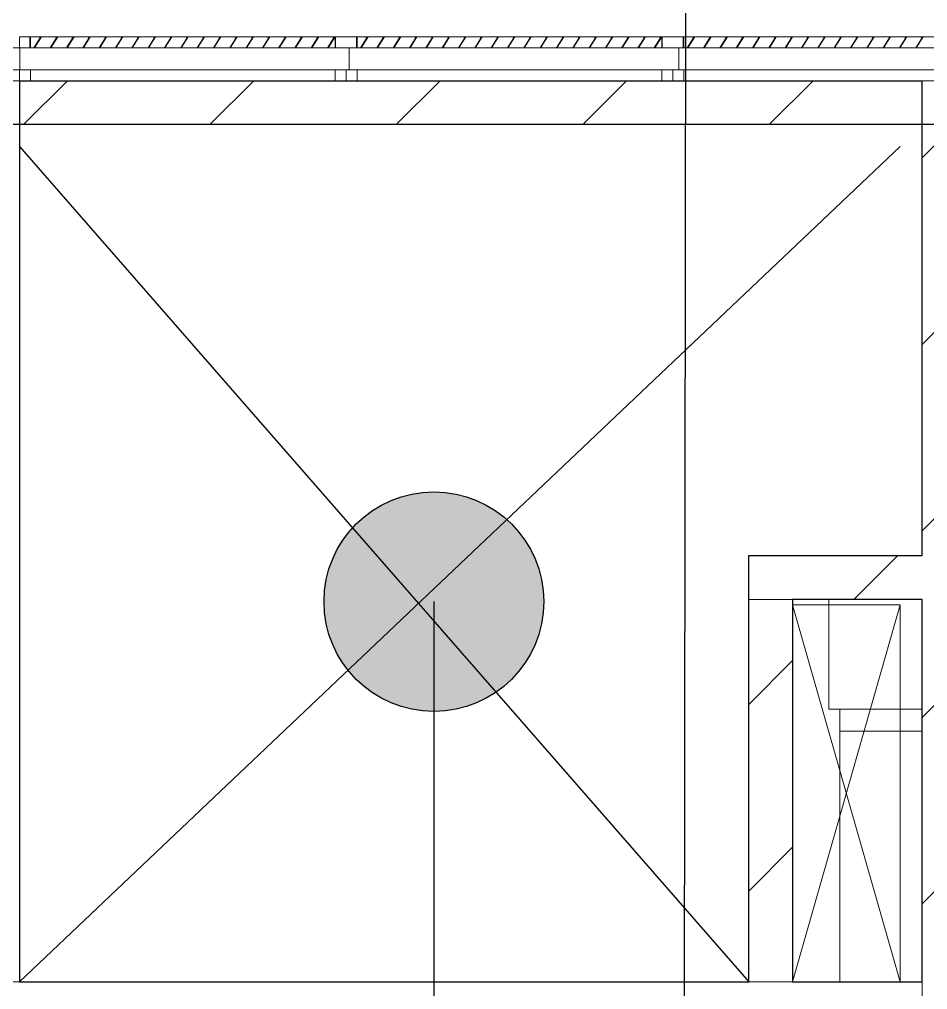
# Model space of a CAD drawing. Header units: millimetres. Extents: x 984 to 425800, y -34355 to 59419.
# Drawn here: x 330431 to 334565, y -13459 to -9044 of the extents above; entities that cross this region are included whole.
import ezdxf

# ---------------------------------------------------------------- set-up
doc = ezdxf.new("R2010")
doc.units = ezdxf.units.MM
for name, color, linetype, lineweight in [('_ _ A-DETL-OPENING', 1, 'Continuous', 25), ('A-FLOR-E', 2, 'Continuous', 9), ('A-GENM', 1, 'Continuous', 9), ('A-GLAZ-CURT', 2, 'Continuous', 9), ('A-GLAZ-CWMG', 2, 'Continuous', 9), ('A-ROOM-IDEN', 3, 'Continuous', 25), ('A-WALL', 5, 'Continuous', 9), ('A-WALL-PATT', 1, 'Continuous', 9), ('WALL-E', 2, 'Continuous', 9)]:
    doc.layers.add(name, color=color, linetype=linetype, lineweight=lineweight)
pattern_1 = [(45, (1017098.17, 0), (-424.26407, 424.26407), [])]

# ---------------------------------------------------------------- blocks, each defined once
blk = doc.blocks.new('System Panel - Facade_Solid Panel 100mm-6828144-4110-01 GROUND LEVEL - REFLECTED CEILING PLAN')
at = {"layer": 'A-GLAZ-CURT'}
for p, q in [((-750, 50), (-750, 150)), ((-750, 150), (750, 150)), ((750, 150), (750, 50)), ((750, 50), (-750, 50))]:
    blk.add_line(p, q, dxfattribs=at)
blk = doc.blocks.new('System Panel - Facade_Solid Panel 100mm-18104328-4110-01 GROUND LEVEL - REFLECTED CEILING PLAN')
at = {"layer": 'A-GLAZ-CURT'}
for p, q in [((-630, 50), (-630, 150)), ((-630, 150), (630, 150)), ((630, 150), (630, 50)), ((630, 50), (-630, 50))]:
    blk.add_line(p, q, dxfattribs=at)
blk = doc.blocks.new('System Panel - DPA-AR_Metal Ceiling Rectangular Panel-12683438-4110-01 GROUND LEVEL - REFLECTED CEILING PLAN')
at = {"layer": 'A-GLAZ-CURT'}
for p, q in [((-682557.4, -12283), (-682932.4, -12283)), ((-682932.4, -12283), (-682932.4, -13423)), ((-682932.4, -13423), (-682932.4, -12283)), ((-682932.4, -12283), (-682557.4, -12283)), ((-682932.4, -13623), (-682932.4, -14572.7)), ((-682932.4, -14572.7), (-682932.4, -13623)), ((-682932.4, -14622.4), (-682932.4, -14683)), ((-682932.4, -14683), (-682932.4, -14622.4)), ((-682932.4, -14683), (-682556.6, -14683)), ((-682556.6, -14683), (-682932.4, -14683))]:
    blk.add_line(p, q, dxfattribs=at)
blk = doc.blocks.new('System Panel - DPA-AR_Metal Ceiling Rectangular Panel-12684575-4110-01 GROUND LEVEL - REFLECTED CEILING PLAN')
at = {"layer": 'A-GLAZ-CURT'}
for p, q in [((-682557.4, -17083), (-682932.4, -17083)), ((-682932.4, -17083), (-682932.4, -17183)), ((-682932.4, -17183), (-682932.4, -17083)), ((-682932.4, -17083), (-682557.4, -17083)), ((-682932.4, -17183), (-682557.4, -17183)), ((-682557.4, -17183), (-682932.4, -17183))]:
    blk.add_line(p, q, dxfattribs=at)
blk = doc.blocks.new('System Panel - DPA-AR_Metal Ceiling Rectangular Panel-16088215-4110-01 GROUND LEVEL - REFLECTED CEILING PLAN')
at = {"layer": 'A-GLAZ-CURT'}
for p, q in [((-682982.4, -11683), (-682982.4, -12183)), ((-682982.4, -12183), (-682982.4, -11683)), ((-682982.4, -12183), (-682557.4, -12183)), ((-682557.4, -12183), (-682982.4, -12183))]:
    blk.add_line(p, q, dxfattribs=at)
blk = doc.blocks.new('DPA_CP_Entrance Louver Grill Vertical Z - Louver Grill Vertical Z-18399416-4110-01 GROUND LEVEL - REFLECTED CEILING PLAN')
at = {"layer": 'A-GLAZ-CURT'}
for p, q in [((-695.6, 200), (-695.6, 150)), ((-695.6, 150), (-695.6, 200)), ((-695.6, 200), (-693.6, 200)), ((-693.6, 150), (-693.6, 200)), ((-693.6, 200), (-693.6, 150)), ((693.6, 200), (693.6, 150)), ((693.6, 150), (693.6, 200)), ((693.6, 200), (695.6, 200)), ((695.6, 150), (695.6, 200)), ((695.6, 200), (695.6, 150)), ((-743.6, 50), (-743.6, 0)), ((-693.6, 50), (-743.6, 50)), ((-743.6, 50), (-693.6, 50)), ((-743.6, 0), (-743.6, 50)), ((-743.6, 50), (743.6, 50)), ((743.6, 50), (-743.6, 50)), ((-743.6, 50), (743.6, 50)), ((743.6, 50), (-743.6, 50)), ((-693.6, 0), (-693.6, 50)), ((-693.6, 50), (-693.6, 0)), ((693.6, 50), (693.6, 0)), ((743.6, 50), (693.6, 50)), ((693.6, 50), (743.6, 50)), ((693.6, 0), (693.6, 50)), ((743.6, 0), (743.6, 50)), ((743.6, 50), (743.6, 0)), ((-743.6, 0), (-693.6, 0)), ((-693.6, 0), (-743.6, 0)), ((693.6, 0), (743.6, 0)), ((743.6, 0), (693.6, 0))]:
    blk.add_line(p, q, dxfattribs=at)
blk = doc.blocks.new('GM_Louver Grill Vertical Z - Z Profile-12310198-4110-01 GROUND LEVEL - REFLECTED CEILING PLAN')
at = {"layer": 'A-GENM'}
for p, q in [((46.4, 73), (15.9, 25)), ((15.9, 25), (46.4, 73)), ((18.3, 25), (50, 75)), ((50, 75), (18.3, 25)), ((50, 75), (40, 75)), ((40, 75), (40, 73)), ((40, 73), (40, 75)), ((40, 75), (50, 75)), ((40, 73), (46.4, 73)), ((46.4, 73), (40, 73))]:
    blk.add_line(p, q, dxfattribs=at)
blk = doc.blocks.new('GM_Louver Grill Vertical Z - Z Profile-V212-4110-01 GROUND LEVEL - REFLECTED CEILING PLAN')
at = {"layer": 'A-GENM'}
for p, q in [((46.4, 73), (17.9, 28.1)), ((17.9, 28.1), (46.4, 73)), ((18.3, 25), (50, 75)), ((50, 75), (18.3, 25)), ((50, 75), (40, 75)), ((40, 75), (40, 73)), ((40, 73), (40, 75)), ((40, 75), (50, 75)), ((40, 73), (46.4, 73)), ((46.4, 73), (40, 73))]:
    blk.add_line(p, q, dxfattribs=at)
blk = doc.blocks.new('DPA_CP_Entrance Louver Grill Vertical Z - Louver Grill Vertical Z-18399481-4110-01 GROUND LEVEL - REFLECTED CEILING PLAN')
at = {"layer": 'A-GLAZ-CURT'}
for p, q in [((-743.6, 50), (-743.6, 0)), ((-743.6, 0), (-743.6, 50)), ((743.6, 0), (743.6, 50)), ((743.6, 50), (743.6, 0)), ((-743.6, 0), (-693.6, 0)), ((-693.6, 0), (-743.6, 0)), ((693.6, 0), (743.6, 0)), ((743.6, 0), (693.6, 0))]:
    blk.add_line(p, q, dxfattribs=at)
blk = doc.blocks.new('GM_Louver Grill Vertical Z - Z Profile-18333892-4110-01 GROUND LEVEL - REFLECTED CEILING PLAN')
at = {"layer": 'A-GENM'}
for p, q in [((50, 75), (40, 75)), ((40, 75), (50, 75))]:
    blk.add_line(p, q, dxfattribs=at)
blk = doc.blocks.new('GM_Louver Grill Vertical Z - Z Profile-V213-4110-01 GROUND LEVEL - REFLECTED CEILING PLAN')
at = {"layer": 'A-GENM'}
for p, q in [((50, 75), (41.2, 75)), ((41.2, 75), (50, 75))]:
    blk.add_line(p, q, dxfattribs=at)
blk = doc.blocks.new('Rectangular Mullion - 50x200-17623910-4110-01 GROUND LEVEL - REFLECTED CEILING PLAN')
at = {"layer": 'A-GLAZ-CWMG'}
for p, q in [((-685180.1, -9123), (-683692.9, -9123)), ((-685180.1, -9123), (-683692.9, -9123)), ((-683692.9, -9323), (-685180.1, -9323)), ((-685180.1, -9323), (-683692.9, -9323))]:
    blk.add_line(p, q, dxfattribs=at)
blk = doc.blocks.new('Rectangular Mullion - 50x200-17623911-4110-01 GROUND LEVEL - REFLECTED CEILING PLAN')
at = {"layer": 'A-GLAZ-CWMG'}
for p, q in [((-686667.4, -9173), (-686667.4, -9123)), ((-686667.4, -9123), (-686667.4, -9173)), ((-686667.4, -9123), (-685180.1, -9123)), ((-686667.4, -9123), (-685180.1, -9123)), ((-686667.4, -9323), (-686667.4, -9273)), ((-686667.4, -9273), (-686667.4, -9323)), ((-685180.1, -9323), (-686667.4, -9323)), ((-686667.4, -9323), (-685180.1, -9323))]:
    blk.add_line(p, q, dxfattribs=at)
blk = doc.blocks.new('DPA_CP_Entrance Louver Grill Vertical Z - Louver Grill Vertical Z-V214-4110-01 GROUND LEVEL - REFLECTED CEILING PLAN')
at = {"layer": 'A-GLAZ-CURT'}
for p, q in [((-695.6, 200), (-695.6, 150)), ((-695.6, 150), (-695.6, 200)), ((-695.6, 200), (-693.6, 200)), ((-693.6, 150), (-693.6, 200)), ((-693.6, 200), (-693.6, 150)), ((693.6, 200), (693.6, 150)), ((693.6, 150), (693.6, 200)), ((693.6, 200), (695.6, 200)), ((695.6, 150), (695.6, 200)), ((695.6, 200), (695.6, 150)), ((743.6, 127), (716.9, 127)), ((716.9, 127), (743.6, 127)), ((716.9, 125), (743.6, 125)), ((743.6, 125), (716.9, 125)), ((743.6, 125), (716.9, 125)), ((743.6, 125), (716.9, 125)), ((743.6, 125), (716.9, 125)), ((743.6, 125), (716.9, 125)), ((743.6, 125), (743.6, 127)), ((743.6, 127), (743.6, 125)), ((743.6, 50), (743.6, 125)), ((-743.6, 50), (-743.6, 0)), ((-693.6, 50), (-743.6, 50)), ((-743.6, 50), (-693.6, 50)), ((-743.6, 0), (-743.6, 50)), ((-743.6, 50), (743.6, 50)), ((457.6, 50), (-743.6, 50)), ((-743.6, 50), (457.6, 50)), ((457.6, 50), (-743.6, 50)), ((-693.6, 0), (-693.6, 50)), ((-693.6, 50), (-693.6, 0)), ((592.6, 50), (577.6, 50)), ((577.6, 50), (592.6, 50)), ((592.6, 50), (577.6, 50)), ((693.6, 50), (743.6, 50)), ((693.6, 0), (693.6, 50)), ((743.6, 50), (743.6, 0)), ((-743.6, 0), (-693.6, 0)), ((-693.6, 0), (-743.6, 0)), ((743.6, 0), (693.6, 0))]:
    blk.add_line(p, q, dxfattribs=at)
blk = doc.blocks.new('DPA_CP_Entrance Louver Grill Vertical Z - Louver Grill Vertical Z-V215-4110-01 GROUND LEVEL - REFLECTED CEILING PLAN')
at = {"layer": 'A-GLAZ-CURT'}
for p, q in [((-743.6, 50), (-743.6, 0)), ((-743.6, 0), (-743.6, 50)), ((-743.6, 0), (-693.6, 0)), ((-693.6, 0), (-743.6, 0))]:
    blk.add_line(p, q, dxfattribs=at)
blk = doc.blocks.new('Rectangular Mullion - 50x200-17623913-4110-01 GROUND LEVEL - REFLECTED CEILING PLAN')
at = {"layer": 'A-GLAZ-CWMG'}
for p, q in [((-683692.9, -9123), (-682205.7, -9123)), ((-683692.9, -9123), (-682205.7, -9123)), ((-682205.7, -9198), (-682205.7, -9123)), ((-682205.7, -9123), (-682205.7, -9198)), ((-682491.7, -9323), (-683692.9, -9323)), ((-683692.9, -9323), (-682491.7, -9323)), ((-682356.7, -9323), (-682371.7, -9323)), ((-682371.7, -9323), (-682356.7, -9323))]:
    blk.add_line(p, q, dxfattribs=at)

msp = doc.modelspace()

# ---------------------------------------------------------------- hatches: boundary and pattern name
at = {"layer": 'A-ROOM-IDEN'}
h = msp.add_hatch(color=256, dxfattribs=at)
edge = h.paths.add_edge_path()
edge.add_arc((332317.7, -11693.4), 500, 0, 360)
at = {"layer": 'A-WALL-PATT'}
h = msp.add_hatch(dxfattribs=at)
h.set_pattern_fill('FP_2', color=256, style=0, pattern_type=2)
h.set_pattern_definition(pattern_1)
h.paths.add_polyline_path([(334279.2, -9523), (334865.8, -9523), (334865.8, -9323), (322692.5, -9323), (322692.5, -9523), (333552.8, -9523)])
h = msp.add_hatch(dxfattribs=at)
h.set_pattern_fill('FP_2', color=256, style=0, pattern_type=2)
h.set_pattern_definition(pattern_1)
h.paths.add_polyline_path([(334740.8, -17123), (334740.8, -9323), (334540.8, -9323), (334540.8, -17123)])
h = msp.add_hatch(dxfattribs=at)
h.set_pattern_fill('FP_2', color=256, style=0, pattern_type=2)
h.set_pattern_definition(pattern_1)
h.paths.add_polyline_path([(333751, -11683), (334540.8, -11683), (334540.8, -11483), (333751, -11483), (333751, -11544.9)])
h = msp.add_hatch(dxfattribs=at)
h.set_pattern_fill('FP_2', color=256, style=0, pattern_type=2)
h.set_pattern_definition(pattern_1)
h.paths.add_polyline_path([(333951, -13423), (333951, -11683), (333751, -11683), (333751, -13423)])

# ---------------------------------------------------------------- linework, layer by layer
at = {"color": 250, "lineweight": 9}
for p, q in [((333951, -13423), (333951, -11708)), ((333951, -11708), (334441, -11708)), ((333951, -13423), (334441, -11708)), ((333951, -11708), (334441, -13423)), ((334441, -11708), (334441, -13423)), ((334441, -13423), (333951, -13423))]:
    msp.add_line(p, q, dxfattribs=at)
at = {"layer": '_ _ A-DETL-OPENING'}
for p, q in [((334440.8, -9623), (330430.8, -13423)), ((330430.8, -9623), (333751, -13423))]:
    msp.add_line(p, q, dxfattribs=at)
at = {"layer": 'A-FLOR-E'}
for p, q in [((324740.8, -13423), (332360.8, -13423)), ((330230.8, -13423), (334165.8, -13423)), ((334165.8, -13423), (330230.8, -13423)), ((332360.8, -13423), (330430.8, -13423))]:
    msp.add_line(p, q, dxfattribs=at)
at = {"layer": 'A-ROOM-IDEN'}
for p, q in [((333457.8, -13994.3), (333474.8, -1402.2)), ((332317.7, -11693.4), (332317.7, -33580.5))]:
    msp.add_line(p, q, dxfattribs=at)
msp.add_circle((332317.7, -11693.4), 500, dxfattribs=at)
at = {"layer": 'A-WALL'}
for p, q in [((330230.8, -9323), (330430.8, -9323)), ((330230.8, -9323), (330430.8, -9323)), ((334540.8, -9323), (334740.8, -9323)), ((333951, -13423), (333751, -13423)), ((334540.8, -13423), (334540.8, -13623))]:
    msp.add_line(p, q, dxfattribs=at)
at = {"layer": 'A-WALL', "color": 7, "lineweight": 25}
for p, q in [((330430.8, -9323), (330430.8, -13423)), ((330430.8, -9323), (334540.8, -9323)), ((334540.8, -11483), (334540.8, -9323)), ((334740.8, -9523), (328110.8, -9523)), ((333751, -11483), (334540.8, -11483)), ((333751, -11683), (333751, -11483)), ((333751, -13423), (333751, -11683)), ((334540.8, -11683), (333951, -11683)), ((333951, -11683), (333951, -13423)), ((334540.8, -12123), (334540.8, -11683)), ((334540.8, -13323), (334540.8, -12123)), ((334540.8, -13423), (334540.8, -13323)), ((330430.8, -13423), (333751, -13423)), ((333951, -13423), (334540.8, -13423))]:
    msp.add_line(p, q, dxfattribs=at)
at = {"layer": 'WALL-E'}
for p, q in [((330230.8, -9323), (330430.8, -9323)), ((334540.8, -9323), (334740.8, -9323)), ((330430.8, -13423), (330430.8, -9523)), ((330430.8, -9523), (330430.8, -13423)), ((334540.8, -11483), (333751.8, -11483)), ((333751.8, -11483), (334540.8, -11483)), ((333751, -13423), (333751, -11683)), ((333751, -11683), (333751, -13423)), ((333751, -11683), (333951, -11683)), ((333751, -11683), (333951, -11683)), ((334115.8, -11683), (333751.8, -11683)), ((333751.8, -11683), (334540.8, -11683)), ((333951, -13423), (333951, -11683)), ((333951, -11683), (333951, -13423)), ((333751, -13423), (330430.8, -13423)), ((330430.8, -13423), (333751, -13423)), ((330430.8, -13423), (333751, -13423)), ((333751, -13423), (330430.8, -13423)), ((333951, -13423), (334165.8, -13423)), ((334165.8, -13423), (333951, -13423))]:
    msp.add_line(p, q, dxfattribs=at)

# ---------------------------------------------------------------- block references
at = {"layer": 'A-GENM'}
for name, p in [('GM_Louver Grill Vertical Z - Z Profile-12310198-4110-01 GROUND LEVEL - REFLECTED CEILING PLAN', (330480.8, -9198)), ('GM_Louver Grill Vertical Z - Z Profile-18333892-4110-01 GROUND LEVEL - REFLECTED CEILING PLAN', (330480.8, -9198)), ('GM_Louver Grill Vertical Z - Z Profile-12310198-4110-01 GROUND LEVEL - REFLECTED CEILING PLAN', (330555.1, -9198)), ('GM_Louver Grill Vertical Z - Z Profile-18333892-4110-01 GROUND LEVEL - REFLECTED CEILING PLAN', (330555.1, -9198)), ('GM_Louver Grill Vertical Z - Z Profile-V212-4110-01 GROUND LEVEL - REFLECTED CEILING PLAN', (330629.4, -9198)), ('GM_Louver Grill Vertical Z - Z Profile-18333892-4110-01 GROUND LEVEL - REFLECTED CEILING PLAN', (330629.4, -9198)), ('GM_Louver Grill Vertical Z - Z Profile-12310198-4110-01 GROUND LEVEL - REFLECTED CEILING PLAN', (330703.7, -9198)), ('GM_Louver Grill Vertical Z - Z Profile-18333892-4110-01 GROUND LEVEL - REFLECTED CEILING PLAN', (330703.7, -9198)), ('GM_Louver Grill Vertical Z - Z Profile-12310198-4110-01 GROUND LEVEL - REFLECTED CEILING PLAN', (330778, -9198)), ('GM_Louver Grill Vertical Z - Z Profile-18333892-4110-01 GROUND LEVEL - REFLECTED CEILING PLAN', (330778, -9198)), ('GM_Louver Grill Vertical Z - Z Profile-12310198-4110-01 GROUND LEVEL - REFLECTED CEILING PLAN', (330852.2, -9198)), ('GM_Louver Grill Vertical Z - Z Profile-18333892-4110-01 GROUND LEVEL - REFLECTED CEILING PLAN', (330852.2, -9198)), ('GM_Louver Grill Vertical Z - Z Profile-12310198-4110-01 GROUND LEVEL - REFLECTED CEILING PLAN', (330926.5, -9198)), ('GM_Louver Grill Vertical Z - Z Profile-18333892-4110-01 GROUND LEVEL - REFLECTED CEILING PLAN', (330926.5, -9198)), ('GM_Louver Grill Vertical Z - Z Profile-12310198-4110-01 GROUND LEVEL - REFLECTED CEILING PLAN', (331000.8, -9198)), ('GM_Louver Grill Vertical Z - Z Profile-18333892-4110-01 GROUND LEVEL - REFLECTED CEILING PLAN', (331000.8, -9198)), ('GM_Louver Grill Vertical Z - Z Profile-12310198-4110-01 GROUND LEVEL - REFLECTED CEILING PLAN', (331075.1, -9198)), ('GM_Louver Grill Vertical Z - Z Profile-18333892-4110-01 GROUND LEVEL - REFLECTED CEILING PLAN', (331075.1, -9198)), ('GM_Louver Grill Vertical Z - Z Profile-12310198-4110-01 GROUND LEVEL - REFLECTED CEILING PLAN', (331149.4, -9198)), ('GM_Louver Grill Vertical Z - Z Profile-18333892-4110-01 GROUND LEVEL - REFLECTED CEILING PLAN', (331149.4, -9198)), ('GM_Louver Grill Vertical Z - Z Profile-12310198-4110-01 GROUND LEVEL - REFLECTED CEILING PLAN', (331223.7, -9198)), ('GM_Louver Grill Vertical Z - Z Profile-18333892-4110-01 GROUND LEVEL - REFLECTED CEILING PLAN', (331223.7, -9198)), ('GM_Louver Grill Vertical Z - Z Profile-12310198-4110-01 GROUND LEVEL - REFLECTED CEILING PLAN', (331298, -9198)), ('GM_Louver Grill Vertical Z - Z Profile-18333892-4110-01 GROUND LEVEL - REFLECTED CEILING PLAN', (331298, -9198)), ('GM_Louver Grill Vertical Z - Z Profile-12310198-4110-01 GROUND LEVEL - REFLECTED CEILING PLAN', (331372.3, -9198)), ('GM_Louver Grill Vertical Z - Z Profile-18333892-4110-01 GROUND LEVEL - REFLECTED CEILING PLAN', (331372.3, -9198)), ('GM_Louver Grill Vertical Z - Z Profile-12310198-4110-01 GROUND LEVEL - REFLECTED CEILING PLAN', (331446.6, -9198)), ('GM_Louver Grill Vertical Z - Z Profile-18333892-4110-01 GROUND LEVEL - REFLECTED CEILING PLAN', (331446.6, -9198)), ('GM_Louver Grill Vertical Z - Z Profile-12310198-4110-01 GROUND LEVEL - REFLECTED CEILING PLAN', (331520.9, -9198)), ('GM_Louver Grill Vertical Z - Z Profile-18333892-4110-01 GROUND LEVEL - REFLECTED CEILING PLAN', (331520.9, -9198)), ('GM_Louver Grill Vertical Z - Z Profile-12310198-4110-01 GROUND LEVEL - REFLECTED CEILING PLAN', (331595.2, -9198)), ('GM_Louver Grill Vertical Z - Z Profile-18333892-4110-01 GROUND LEVEL - REFLECTED CEILING PLAN', (331595.2, -9198)), ('GM_Louver Grill Vertical Z - Z Profile-12310198-4110-01 GROUND LEVEL - REFLECTED CEILING PLAN', (331669.4, -9198)), ('GM_Louver Grill Vertical Z - Z Profile-18333892-4110-01 GROUND LEVEL - REFLECTED CEILING PLAN', (331669.4, -9198)), ('GM_Louver Grill Vertical Z - Z Profile-12310198-4110-01 GROUND LEVEL - REFLECTED CEILING PLAN', (331743.7, -9198)), ('GM_Louver Grill Vertical Z - Z Profile-18333892-4110-01 GROUND LEVEL - REFLECTED CEILING PLAN', (331743.7, -9198)), ('GM_Louver Grill Vertical Z - Z Profile-12310198-4110-01 GROUND LEVEL - REFLECTED CEILING PLAN', (331818, -9198)), ('GM_Louver Grill Vertical Z - Z Profile-18333892-4110-01 GROUND LEVEL - REFLECTED CEILING PLAN', (331818, -9198)), ('GM_Louver Grill Vertical Z - Z Profile-12310198-4110-01 GROUND LEVEL - REFLECTED CEILING PLAN', (331968, -9198)), ('GM_Louver Grill Vertical Z - Z Profile-18333892-4110-01 GROUND LEVEL - REFLECTED CEILING PLAN', (331968, -9198)), ('GM_Louver Grill Vertical Z - Z Profile-12310198-4110-01 GROUND LEVEL - REFLECTED CEILING PLAN', (332042.3, -9198)), ('GM_Louver Grill Vertical Z - Z Profile-18333892-4110-01 GROUND LEVEL - REFLECTED CEILING PLAN', (332042.3, -9198)), ('GM_Louver Grill Vertical Z - Z Profile-12310198-4110-01 GROUND LEVEL - REFLECTED CEILING PLAN', (332116.6, -9198)), ('GM_Louver Grill Vertical Z - Z Profile-18333892-4110-01 GROUND LEVEL - REFLECTED CEILING PLAN', (332116.6, -9198)), ('GM_Louver Grill Vertical Z - Z Profile-12310198-4110-01 GROUND LEVEL - REFLECTED CEILING PLAN', (332190.9, -9198)), ('GM_Louver Grill Vertical Z - Z Profile-18333892-4110-01 GROUND LEVEL - REFLECTED CEILING PLAN', (332190.9, -9198)), ('GM_Louver Grill Vertical Z - Z Profile-12310198-4110-01 GROUND LEVEL - REFLECTED CEILING PLAN', (332265.2, -9198)), ('GM_Louver Grill Vertical Z - Z Profile-18333892-4110-01 GROUND LEVEL - REFLECTED CEILING PLAN', (332265.2, -9198)), ('GM_Louver Grill Vertical Z - Z Profile-12310198-4110-01 GROUND LEVEL - REFLECTED CEILING PLAN', (332339.5, -9198)), ('GM_Louver Grill Vertical Z - Z Profile-18333892-4110-01 GROUND LEVEL - REFLECTED CEILING PLAN', (332339.5, -9198)), ('GM_Louver Grill Vertical Z - Z Profile-12310198-4110-01 GROUND LEVEL - REFLECTED CEILING PLAN', (332413.8, -9198)), ('GM_Louver Grill Vertical Z - Z Profile-18333892-4110-01 GROUND LEVEL - REFLECTED CEILING PLAN', (332413.8, -9198)), ('GM_Louver Grill Vertical Z - Z Profile-12310198-4110-01 GROUND LEVEL - REFLECTED CEILING PLAN', (332488.1, -9198)), ('GM_Louver Grill Vertical Z - Z Profile-18333892-4110-01 GROUND LEVEL - REFLECTED CEILING PLAN', (332488.1, -9198)), ('GM_Louver Grill Vertical Z - Z Profile-12310198-4110-01 GROUND LEVEL - REFLECTED CEILING PLAN', (332562.4, -9198)), ('GM_Louver Grill Vertical Z - Z Profile-18333892-4110-01 GROUND LEVEL - REFLECTED CEILING PLAN', (332562.4, -9198)), ('GM_Louver Grill Vertical Z - Z Profile-12310198-4110-01 GROUND LEVEL - REFLECTED CEILING PLAN', (332636.6, -9198)), ('GM_Louver Grill Vertical Z - Z Profile-18333892-4110-01 GROUND LEVEL - REFLECTED CEILING PLAN', (332636.6, -9198)), ('GM_Louver Grill Vertical Z - Z Profile-12310198-4110-01 GROUND LEVEL - REFLECTED CEILING PLAN', (332710.9, -9198)), ('GM_Louver Grill Vertical Z - Z Profile-18333892-4110-01 GROUND LEVEL - REFLECTED CEILING PLAN', (332710.9, -9198)), ('GM_Louver Grill Vertical Z - Z Profile-12310198-4110-01 GROUND LEVEL - REFLECTED CEILING PLAN', (332785.2, -9198)), ('GM_Louver Grill Vertical Z - Z Profile-V213-4110-01 GROUND LEVEL - REFLECTED CEILING PLAN', (332785.2, -9198)), ('GM_Louver Grill Vertical Z - Z Profile-12310198-4110-01 GROUND LEVEL - REFLECTED CEILING PLAN', (332859.5, -9198)), ('GM_Louver Grill Vertical Z - Z Profile-18333892-4110-01 GROUND LEVEL - REFLECTED CEILING PLAN', (332859.5, -9198)), ('GM_Louver Grill Vertical Z - Z Profile-12310198-4110-01 GROUND LEVEL - REFLECTED CEILING PLAN', (332933.8, -9198)), ('GM_Louver Grill Vertical Z - Z Profile-18333892-4110-01 GROUND LEVEL - REFLECTED CEILING PLAN', (332933.8, -9198)), ('GM_Louver Grill Vertical Z - Z Profile-12310198-4110-01 GROUND LEVEL - REFLECTED CEILING PLAN', (333008.1, -9198)), ('GM_Louver Grill Vertical Z - Z Profile-18333892-4110-01 GROUND LEVEL - REFLECTED CEILING PLAN', (333008.1, -9198)), ('GM_Louver Grill Vertical Z - Z Profile-12310198-4110-01 GROUND LEVEL - REFLECTED CEILING PLAN', (333082.4, -9198)), ('GM_Louver Grill Vertical Z - Z Profile-18333892-4110-01 GROUND LEVEL - REFLECTED CEILING PLAN', (333082.4, -9198)), ('GM_Louver Grill Vertical Z - Z Profile-12310198-4110-01 GROUND LEVEL - REFLECTED CEILING PLAN', (333156.7, -9198)), ('GM_Louver Grill Vertical Z - Z Profile-18333892-4110-01 GROUND LEVEL - REFLECTED CEILING PLAN', (333156.7, -9198)), ('GM_Louver Grill Vertical Z - Z Profile-12310198-4110-01 GROUND LEVEL - REFLECTED CEILING PLAN', (333231, -9198)), ('GM_Louver Grill Vertical Z - Z Profile-18333892-4110-01 GROUND LEVEL - REFLECTED CEILING PLAN', (333231, -9198)), ('GM_Louver Grill Vertical Z - Z Profile-12310198-4110-01 GROUND LEVEL - REFLECTED CEILING PLAN', (333305.3, -9198)), ('GM_Louver Grill Vertical Z - Z Profile-18333892-4110-01 GROUND LEVEL - REFLECTED CEILING PLAN', (333305.3, -9198)), ('GM_Louver Grill Vertical Z - Z Profile-12310198-4110-01 GROUND LEVEL - REFLECTED CEILING PLAN', (333455.3, -9198)), ('GM_Louver Grill Vertical Z - Z Profile-18333892-4110-01 GROUND LEVEL - REFLECTED CEILING PLAN', (333455.3, -9198)), ('GM_Louver Grill Vertical Z - Z Profile-12310198-4110-01 GROUND LEVEL - REFLECTED CEILING PLAN', (333529.5, -9198)), ('GM_Louver Grill Vertical Z - Z Profile-18333892-4110-01 GROUND LEVEL - REFLECTED CEILING PLAN', (333529.5, -9198)), ('GM_Louver Grill Vertical Z - Z Profile-12310198-4110-01 GROUND LEVEL - REFLECTED CEILING PLAN', (333603.8, -9198)), ('GM_Louver Grill Vertical Z - Z Profile-18333892-4110-01 GROUND LEVEL - REFLECTED CEILING PLAN', (333603.8, -9198)), ('GM_Louver Grill Vertical Z - Z Profile-12310198-4110-01 GROUND LEVEL - REFLECTED CEILING PLAN', (333678.1, -9198)), ('GM_Louver Grill Vertical Z - Z Profile-18333892-4110-01 GROUND LEVEL - REFLECTED CEILING PLAN', (333678.1, -9198)), ('GM_Louver Grill Vertical Z - Z Profile-12310198-4110-01 GROUND LEVEL - REFLECTED CEILING PLAN', (333752.4, -9198)), ('GM_Louver Grill Vertical Z - Z Profile-18333892-4110-01 GROUND LEVEL - REFLECTED CEILING PLAN', (333752.4, -9198)), ('GM_Louver Grill Vertical Z - Z Profile-12310198-4110-01 GROUND LEVEL - REFLECTED CEILING PLAN', (333826.7, -9198)), ('GM_Louver Grill Vertical Z - Z Profile-18333892-4110-01 GROUND LEVEL - REFLECTED CEILING PLAN', (333826.7, -9198)), ('GM_Louver Grill Vertical Z - Z Profile-12310198-4110-01 GROUND LEVEL - REFLECTED CEILING PLAN', (333901, -9198)), ('GM_Louver Grill Vertical Z - Z Profile-18333892-4110-01 GROUND LEVEL - REFLECTED CEILING PLAN', (333901, -9198)), ('GM_Louver Grill Vertical Z - Z Profile-12310198-4110-01 GROUND LEVEL - REFLECTED CEILING PLAN', (333975.3, -9198)), ('GM_Louver Grill Vertical Z - Z Profile-18333892-4110-01 GROUND LEVEL - REFLECTED CEILING PLAN', (333975.3, -9198)), ('GM_Louver Grill Vertical Z - Z Profile-12310198-4110-01 GROUND LEVEL - REFLECTED CEILING PLAN', (334049.6, -9198)), ('GM_Louver Grill Vertical Z - Z Profile-18333892-4110-01 GROUND LEVEL - REFLECTED CEILING PLAN', (334049.6, -9198)), ('GM_Louver Grill Vertical Z - Z Profile-12310198-4110-01 GROUND LEVEL - REFLECTED CEILING PLAN', (334123.9, -9198)), ('GM_Louver Grill Vertical Z - Z Profile-18333892-4110-01 GROUND LEVEL - REFLECTED CEILING PLAN', (334123.9, -9198)), ('GM_Louver Grill Vertical Z - Z Profile-12310198-4110-01 GROUND LEVEL - REFLECTED CEILING PLAN', (334198.2, -9198)), ('GM_Louver Grill Vertical Z - Z Profile-18333892-4110-01 GROUND LEVEL - REFLECTED CEILING PLAN', (334198.2, -9198)), ('GM_Louver Grill Vertical Z - Z Profile-12310198-4110-01 GROUND LEVEL - REFLECTED CEILING PLAN', (334272.5, -9198)), ('GM_Louver Grill Vertical Z - Z Profile-18333892-4110-01 GROUND LEVEL - REFLECTED CEILING PLAN', (334272.5, -9198)), ('GM_Louver Grill Vertical Z - Z Profile-12310198-4110-01 GROUND LEVEL - REFLECTED CEILING PLAN', (334346.7, -9198)), ('GM_Louver Grill Vertical Z - Z Profile-18333892-4110-01 GROUND LEVEL - REFLECTED CEILING PLAN', (334346.7, -9198)), ('GM_Louver Grill Vertical Z - Z Profile-12310198-4110-01 GROUND LEVEL - REFLECTED CEILING PLAN', (334421, -9198)), ('GM_Louver Grill Vertical Z - Z Profile-18333892-4110-01 GROUND LEVEL - REFLECTED CEILING PLAN', (334421, -9198)), ('GM_Louver Grill Vertical Z - Z Profile-12310198-4110-01 GROUND LEVEL - REFLECTED CEILING PLAN', (334495.3, -9198)), ('GM_Louver Grill Vertical Z - Z Profile-18333892-4110-01 GROUND LEVEL - REFLECTED CEILING PLAN', (334495.3, -9198))]:
    msp.add_blockref(name, p, dxfattribs=at)
at = {"layer": 'A-GLAZ-CURT'}
for name, p in [('DPA_CP_Entrance Louver Grill Vertical Z - Louver Grill Vertical Z-18399416-4110-01 GROUND LEVEL - REFLECTED CEILING PLAN', (331174.4, -9323)), ('DPA_CP_Entrance Louver Grill Vertical Z - Louver Grill Vertical Z-18399416-4110-01 GROUND LEVEL - REFLECTED CEILING PLAN', (332661.6, -9323)), ('DPA_CP_Entrance Louver Grill Vertical Z - Louver Grill Vertical Z-V214-4110-01 GROUND LEVEL - REFLECTED CEILING PLAN', (334148.9, -9323)), ('System Panel - Facade_Solid Panel 100mm-6828144-4110-01 GROUND LEVEL - REFLECTED CEILING PLAN', (329682.5, -9323)), ('System Panel - Facade_Solid Panel 100mm-6828144-4110-01 GROUND LEVEL - REFLECTED CEILING PLAN', (331182.5, -9323)), ('System Panel - Facade_Solid Panel 100mm-6828144-4110-01 GROUND LEVEL - REFLECTED CEILING PLAN', (332682.5, -9323)), ('System Panel - Facade_Solid Panel 100mm-18104328-4110-01 GROUND LEVEL - REFLECTED CEILING PLAN', (334062.5, -9323)), ('DPA_CP_Entrance Louver Grill Vertical Z - Louver Grill Vertical Z-18399481-4110-01 GROUND LEVEL - REFLECTED CEILING PLAN', (331174.4, -9323)), ('DPA_CP_Entrance Louver Grill Vertical Z - Louver Grill Vertical Z-18399481-4110-01 GROUND LEVEL - REFLECTED CEILING PLAN', (332661.6, -9323)), ('DPA_CP_Entrance Louver Grill Vertical Z - Louver Grill Vertical Z-V215-4110-01 GROUND LEVEL - REFLECTED CEILING PLAN', (334148.9, -9323)), ('System Panel - DPA-AR_Metal Ceiling Rectangular Panel-16088215-4110-01 GROUND LEVEL - REFLECTED CEILING PLAN', (1017098.2, 0)), ('System Panel - DPA-AR_Metal Ceiling Rectangular Panel-12684575-4110-01 GROUND LEVEL - REFLECTED CEILING PLAN', (1017098.2, 4900)), ('System Panel - DPA-AR_Metal Ceiling Rectangular Panel-12683438-4110-01 GROUND LEVEL - REFLECTED CEILING PLAN', (1017098.2, 0))]:
    msp.add_blockref(name, p, dxfattribs=at)
at = {"layer": 'A-GLAZ-CWMG'}
for name in ['Rectangular Mullion - 50x200-17623911-4110-01 GROUND LEVEL - REFLECTED CEILING PLAN', 'Rectangular Mullion - 50x200-17623910-4110-01 GROUND LEVEL - REFLECTED CEILING PLAN', 'Rectangular Mullion - 50x200-17623913-4110-01 GROUND LEVEL - REFLECTED CEILING PLAN']:
    msp.add_blockref(name, (1017098.2, 0), dxfattribs=at)

doc.saveas('drawing.dxf')
